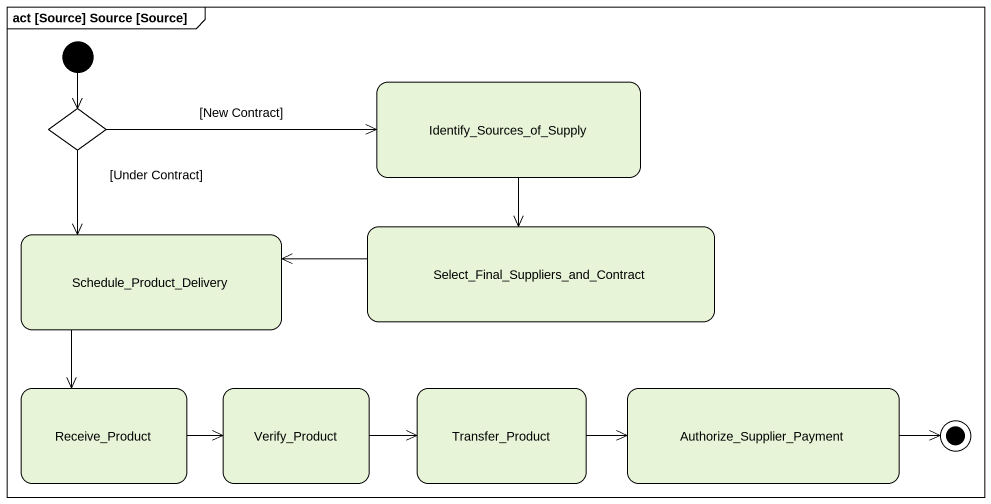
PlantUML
@startuml
mainframe act [Source] Source [Source]
hide empty description
state choice1 <<choice>>
state Identify_Sources_of_Supply
state "Select_Final_Suppliers_and_Contract" as Select_Final_Suppliers_and
state Schedule_Product_Delivery
state Receive_Product
state Verify_Product
state Transfer_Product
state Authorize_Supplier_Payment
[*] --> choice1
choice1 -right-> Identify_Sources_of_Supply : [New Contract]
choice1 --> Schedule_Product_Delivery : [Under Contract]
Identify_Sources_of_Supply --> Select_Final_Suppliers_and
Select_Final_Suppliers_and -left-> Schedule_Product_Delivery
Schedule_Product_Delivery --> Receive_Product
Receive_Product -right-> Verify_Product
Verify_Product -right-> Transfer_Product
Transfer_Product -right-> Authorize_Supplier_Payment
Authorize_Supplier_Payment -right-> [*]
@enduml
